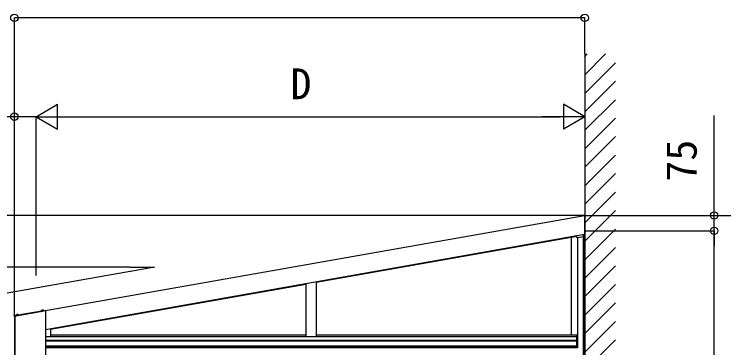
# Model space of a CAD drawing. Units: millimetres, scale not verified. Extents: x -10500 to 10500, y -15600 to 15524.
# Drawn here: x 4249 to 7702, y 10090 to 11711 of the extents above; entities that cross this region are included whole.
import ezdxf
from ezdxf.enums import TextEntityAlignment as Align

# ---------------------------------------------------------------- set-up
doc = ezdxf.new("R2010")
doc.units = ezdxf.units.MM
doc.header["$LTSCALE"] = 80
doc.layers.add('0-4_YKK_A1', color=4, linetype='Continuous')
doc.layers.add('0-5_YKK_D', color=6, linetype='Continuous')
doc.styles.add('ＭＳ ゴシック', font='')
doc.styles.get('ＭＳ ゴシック').set_extended_font_data('MS Gothic')

msp = doc.modelspace()

# ---------------------------------------------------------------- linework, layer by layer
at = {"layer": '0-4_YKK_A1'}
for p, q in [((7025.5, 11517.96), (7025.5, 7402.39)), ((7025.5, 11506.09), (7037.37, 11517.96)), ((7025.5, 11416.29), (7127.17, 11517.96)), ((7025.5, 11326.48), (7174.5, 11475.48)), ((7025.5, 11236.68), (7174.5, 11385.68)), ((7025.5, 11146.88), (7174.5, 11295.88)), ((7025.5, 11057.08), (7174.5, 11206.08)), ((7025.5, 10967.27), (7174.5, 11116.27)), ((7025.5, 10877.47), (7174.5, 11026.47)), ((7025.5, 10787.67), (7174.5, 10936.67)), ((7025.5, 10697.87), (7174.5, 10846.87)), ((7025.5, 10608.06), (7174.5, 10757.06)), ((4401, 10179.19), (7025, 10641.87)), ((7019.5, 10633.45), (7019.5, 10640.9)), ((7024.5, 10632.29), (7024.5, 10641.78)), ((7025.5, 10518.26), (7174.5, 10667.26)), ((7025.5, 8110.5), (7025.5, 10658.23)), ((5718.25, 10408.4), (6986.93, 10632.11)), ((6961, 10152.5), (6961, 10627.54)), ((6986.93, 10626.92), (6986.93, 10635.16)), ((6990.01, 10626.21), (6988.84, 10624.81)), ((6990.36, 10626.24), (7019.5, 10631.38)), ((6991, 10626.36), (6991, 10089.5)), ((6991, 10626.36), (6991, 10152.5)), ((7019.5, 10633.45), (7019.5, 10631.42)), ((7019.5, 10631.41), (7019.5, 10631.42)), ((7019.5, 8110.5), (7019.5, 10631.37)), ((7025.5, 10428.46), (7174.5, 10577.46)), ((7025.5, 10338.66), (7174.5, 10487.66)), ((4931.94, 10269.76), (5668.25, 10399.59)), ((5668.25, 10402.64), (5668.25, 10144.5)), ((5718.25, 10411.46), (5718.25, 10144.5)), ((7025.5, 10248.85), (7174.5, 10397.85)), ((7025.5, 10159.05), (7174.5, 10308.05)), ((4401.84, 10270.83), (4249.19, 10243.91)), ((4401, 10270.51), (4251.9, 10244.22)), ((4316.22, 10255.73), (4316.62, 10256.31)), ((4317.32, 10255.93), (4317.73, 10256.51)), ((4318.43, 10256.12), (4318.84, 10256.7)), ((4319.54, 10256.32), (4319.94, 10256.9)), ((4320.64, 10256.51), (4321.05, 10257.09)), ((4321.75, 10256.71), (4322.15, 10257.29)), ((4322.85, 10256.9), (4323.26, 10257.48)), ((4323.96, 10257.1), (4324.36, 10257.68)), ((4325.06, 10257.29), (4325.47, 10257.87)), ((4326.17, 10257.49), (4326.57, 10258.07)), ((4327.27, 10257.68), (4327.68, 10258.26)), ((4328.38, 10257.88), (4328.78, 10258.46)), ((4329.48, 10258.07), (4329.89, 10258.65)), ((4330.59, 10258.27), (4331, 10258.84)), ((4331.7, 10258.46), (4332.1, 10259.04)), ((4332.8, 10258.66), (4333.21, 10259.23)), ((4333.91, 10258.85), (4334.31, 10259.43)), ((4335.01, 10259.05), (4335.42, 10259.62)), ((4336.12, 10259.24), (4336.52, 10259.82)), ((4337.22, 10259.44), (4337.63, 10260.01)), ((4338.33, 10259.63), (4338.73, 10260.21)), ((4339.43, 10259.83), (4339.84, 10260.4)), ((4340.54, 10260.02), (4340.95, 10260.6)), ((4341.65, 10260.21), (4342.05, 10260.79)), ((4342.75, 10260.41), (4343.16, 10260.99)), ((4343.86, 10260.6), (4344.26, 10261.18)), ((4344.96, 10260.8), (4345.37, 10261.38)), ((4346.07, 10260.99), (4346.47, 10261.57)), ((4347.17, 10261.19), (4347.58, 10261.77)), ((4348.28, 10261.38), (4348.68, 10261.96)), ((4349.38, 10261.58), (4349.79, 10262.16)), ((4350.49, 10261.77), (4350.89, 10262.35)), ((4351.59, 10261.97), (4352, 10262.55)), ((4352.7, 10262.16), (4353.11, 10262.74)), ((4353.81, 10262.36), (4354.21, 10262.94)), ((4354.91, 10262.55), (4355.32, 10263.13)), ((4356.02, 10262.75), (4356.42, 10263.33)), ((4357.12, 10262.94), (4357.53, 10263.52)), ((4358.23, 10263.14), (4358.63, 10263.72)), ((4359.33, 10263.33), (4359.74, 10263.91)), ((4360.44, 10263.53), (4360.84, 10264.11)), ((4361.54, 10263.72), (4361.95, 10264.3)), ((4362.65, 10263.92), (4363.05, 10264.5)), ((4363.75, 10264.11), (4364.16, 10264.69)), ((4364.86, 10264.31), (4365.27, 10264.89)), ((4365.97, 10264.5), (4366.37, 10265.08)), ((4367.07, 10264.7), (4367.48, 10265.28)), ((4368.18, 10264.89), (4368.58, 10265.47)), ((4369.28, 10265.09), (4369.69, 10265.67)), ((4370.39, 10265.28), (4370.79, 10265.86)), ((4371.49, 10265.48), (4371.9, 10266.06)), ((4372.6, 10265.67), (4373, 10266.25)), ((4373.7, 10265.87), (4374.11, 10266.45)), ((4374.81, 10266.06), (4375.22, 10266.64)), ((4375.91, 10266.26), (4376.32, 10266.84)), ((4377.02, 10266.45), (4377.43, 10267.03)), ((4378.13, 10266.65), (4378.53, 10267.23)), ((4379.23, 10266.84), (4379.64, 10267.42)), ((4380.34, 10267.04), (4380.74, 10267.62)), ((4392.44, 10271.71), (4380.82, 10269.66)), ((4381.44, 10267.23), (4381.85, 10267.81)), ((4382.55, 10267.43), (4382.95, 10268.01)), ((4383.65, 10267.62), (4384.06, 10268.2)), ((4384.76, 10267.82), (4385.16, 10268.4)), ((4385.86, 10268.01), (4386.27, 10268.59)), ((4386.97, 10268.21), (4387.38, 10268.79)), ((4388.08, 10268.4), (4388.48, 10268.98)), ((4389.18, 10268.6), (4389.59, 10269.18)), ((4390.29, 10268.79), (4390.69, 10269.37)), ((4391.39, 10268.99), (4391.8, 10269.57)), ((4392.35, 10272.21), (4392.44, 10271.71)), ((4392.5, 10269.18), (4392.9, 10269.76)), ((4393.6, 10269.38), (4394.01, 10269.96)), ((4394.71, 10269.57), (4395.11, 10270.15)), ((4395.81, 10269.77), (4396.22, 10270.35)), ((4396.92, 10269.96), (4397.32, 10270.54)), ((4398.02, 10270.16), (4398.43, 10270.74)), ((4399.13, 10270.35), (4399.54, 10270.93)), ((4400.24, 10270.55), (4400.64, 10271.13)), ((4401, 10270.51), (4401, 8107.5)), ((4401.34, 10270.74), (4401.75, 10271.32)), ((4425.72, 10180.5), (4931.94, 10269.76)), ((4249.12, 10244.32), (4249.19, 10244.42)), ((4249.89, 10244.04), (4250.3, 10244.62)), ((4250, 10244.01), (4250, 8107.5)), ((4251.9, 10244.01), (4250, 10244.01)), ((4251, 10244.23), (4251.4, 10244.81)), ((4251.5, 10244.01), (4251.5, 8107.5)), ((4251.9, 10244.22), (4251.9, 8107.5)), ((4252.1, 10244.43), (4252.51, 10245.01)), ((4253.21, 10244.62), (4253.61, 10245.2)), ((4254.31, 10244.82), (4254.72, 10245.4)), ((4255.42, 10245.01), (4255.82, 10245.59)), ((4256.52, 10245.21), (4256.93, 10245.78)), ((4257.63, 10245.4), (4258.03, 10245.98)), ((4269.34, 10250), (4257.72, 10247.96)), ((4258.73, 10245.6), (4259.14, 10246.17)), ((4259.84, 10245.79), (4260.25, 10246.37)), ((4260.95, 10245.99), (4261.35, 10246.56)), ((4262.05, 10246.18), (4262.46, 10246.76)), ((4263.16, 10246.38), (4263.56, 10246.95)), ((4264.26, 10246.57), (4264.67, 10247.15)), ((4265.37, 10246.77), (4265.77, 10247.34)), ((4266.47, 10246.96), (4266.88, 10247.54)), ((4267.58, 10247.15), (4267.98, 10247.73)), ((4268.68, 10247.35), (4269.09, 10247.93)), ((4269.25, 10250.51), (4269.34, 10250)), ((4269.79, 10247.54), (4270.19, 10248.12)), ((4270.89, 10247.74), (4271.3, 10248.32)), ((4272, 10247.93), (4272.41, 10248.51)), ((4273.11, 10248.13), (4273.51, 10248.71)), ((4274.21, 10248.32), (4274.62, 10248.9)), ((4275.32, 10248.52), (4275.72, 10249.1)), ((4276.42, 10248.71), (4276.83, 10249.29)), ((4277.53, 10248.91), (4277.93, 10249.49)), ((4278.63, 10249.1), (4279.04, 10249.68)), ((4279.74, 10249.3), (4280.14, 10249.88)), ((4280.84, 10249.49), (4281.25, 10250.07)), ((4281.95, 10249.69), (4282.35, 10250.27)), ((4283.05, 10249.88), (4283.46, 10250.46)), ((4284.16, 10250.08), (4284.57, 10250.66)), ((4285.27, 10250.27), (4285.67, 10250.85)), ((4286.37, 10250.47), (4286.78, 10251.05)), ((4287.48, 10250.66), (4287.88, 10251.24)), ((4288.58, 10250.86), (4288.99, 10251.44)), ((4289.69, 10251.05), (4290.09, 10251.63)), ((4290.79, 10251.25), (4291.2, 10251.83)), ((4291.9, 10251.44), (4292.3, 10252.02)), ((4293, 10251.64), (4293.41, 10252.22)), ((4294.11, 10251.83), (4294.52, 10252.41)), ((4295.22, 10252.03), (4295.62, 10252.61)), ((4296.32, 10252.22), (4296.73, 10252.8)), ((4297.43, 10252.42), (4297.83, 10253)), ((4298.53, 10252.61), (4298.94, 10253.19)), ((4299.64, 10252.81), (4300.04, 10253.39)), ((4300.74, 10253), (4301.15, 10253.58)), ((4301.85, 10253.2), (4302.25, 10253.78)), ((4302.95, 10253.39), (4303.36, 10253.97)), ((4304.06, 10253.59), (4304.46, 10254.17)), ((4305.16, 10253.78), (4305.57, 10254.36)), ((4306.27, 10253.98), (4306.68, 10254.56)), ((4307.38, 10254.17), (4307.78, 10254.75)), ((4308.48, 10254.37), (4308.89, 10254.95)), ((4309.59, 10254.56), (4309.99, 10255.14)), ((4310.69, 10254.76), (4311.1, 10255.34)), ((4311.8, 10254.95), (4312.2, 10255.53)), ((4312.9, 10255.15), (4313.31, 10255.73)), ((4314.01, 10255.34), (4314.41, 10255.92)), ((4315.11, 10255.54), (4315.52, 10256.12)), ((7025.5, 10069.25), (7174.5, 10218.25)), ((4425.72, 10179.93), (4425.72, 10183.55)), ((4425.72, 10179.93), (4426.12, 10180)), ((4426.12, 10180), (4426.12, 10144.5)), ((4401, 10144.5), (6987.5, 10144.5)), ((4401, 10126.41), (6987.5, 10126.41)), ((4401, 10124.5), (6987.5, 10124.5)), ((4426.12, 10152.5), (5668.25, 10152.5)), ((5718.25, 10152.5), (6991, 10152.5)), ((6987.8, 10097.5), (6987.8, 10152.5)), ((6990.7, 10097.5), (6990.7, 10152.5)), ((7025.5, 9979.45), (7174.5, 10128.45)), ((6990.5, 10097.5), (4401, 10097.5)), ((6990.5, 10097.5), (4401, 10097.5)), ((4401, 10097.5), (6987.5, 10097.5)), ((6990.5, 10090.5), (4401, 10090.5)), ((6990.5, 10089.5), (6990.5, 10097.5))]:
    msp.add_line(p, q, dxfattribs=at)
for points in [[(4400.99, 10270.58), (7025, 10733.26), (7025, 10641.87)], [(7019.5, 10631.41), (7024.5, 10632.29), (7024.5, 10632.25), (7019.5, 10631.37), (7019.5, 10631.38)], [(4392.35, 10272.21), (4380.73, 10270.16), (4380.82, 10269.66)], [(4269.25, 10250.51), (4257.63, 10248.46), (4257.72, 10247.96)]]:
    msp.add_lwpolyline(points, dxfattribs=at)
for points in [[(4248.76, 10246.37), (4401.4, 10273.29), (4401.75, 10271.32), (4249.11, 10244.41)], [(4249.11, 10244.41), (4401.75, 10271.32), (4401.84, 10270.83), (4249.19, 10243.91)], [(6987.5, 10152.5), (6991, 10152.5), (6991, 10097.5), (6987.5, 10097.5)]]:
    msp.add_lwpolyline(points, close=True, dxfattribs=at)
for centre in [(4387.54, 10265.53), (4264.44, 10243.83)]:
    msp.add_arc(centre, 8.23, 54.2189, 145.7811, dxfattribs=at)
for centre, major_axis, ratio, start_param, end_param in [((6988.93, 10626.93), (1.29, 1.54), 0.995504, 2.271148, 2.5023276), ((6988.81, 10626.78), (-1.01, 1.75), 0.909365, 1.2511638, 2.5889153), ((6990.02, 10628.22), (1.29, 1.54), 0.995504, 3.8400791, 4.0120374)]:
    msp.add_ellipse(centre, major_axis=major_axis, ratio=ratio, start_param=start_param, end_param=end_param, dxfattribs=at)
at = {"layer": '0-5_YKK_D'}
for p, q in [((4250, 10245.01), (4250, 11694.26)), ((7025.5, 11693.26), (4250, 11693.26)), ((7025.5, 11518.96), (7025.5, 11694.26)), ((4355.5, 11213.26), (4459.42, 11273.26)), ((4459.42, 11153.26), (4459.42, 11273.26)), ((7025.5, 11213.26), (6921.58, 11273.26)), ((6921.58, 11273.26), (6921.58, 11153.26)), ((4250, 10245.01), (4250, 11214.26)), ((4355.5, 10442), (4355.5, 11214.26)), ((4355.5, 10442), (4355.5, 11214.26)), ((4355.5, 11213.26), (4459.42, 11153.26)), ((4355.5, 11213.26), (4563.35, 11213.26)), ((4475.5, 11213.26), (6905.5, 11213.26)), ((7025.5, 11213.26), (6817.65, 11213.26)), ((7025.5, 11213.26), (6921.58, 11153.26)), ((7655.37, 10733.26), (7655.37, 11219.21)), ((7024, 10733.26), (3289, 10733.26)), ((7026, 10733.26), (7656.37, 10733.26)), ((7026, 10733.26), (8136.37, 10733.26)), ((7655.37, 10658.23), (7655.37, 10733.26)), ((7026.2, 10658.23), (7656.37, 10658.23)), ((7026.2, 10658.23), (7656.37, 10658.23)), ((7655.37, 8102.5), (7655.37, 10658.23)), ((7655.37, 10658.23), (7655.37, 10586.23)), ((4810.27, 10481.73), (3741.13, 10481.73)), ((4813.9, 10461.06), (3759.21, 10275.09))]:
    msp.add_line(p, q, dxfattribs=at)
for points in [[(4355.5, 11213.26), (4250, 11213.26), (3490.64, 11213.26)], [(4811.27, 10481.73), (4931.14, 10481.73), (4814.88, 10461.23)]]:
    msp.add_lwpolyline(points, dxfattribs=at)
for centre in [(4250, 11693.26), (7025.5, 11693.26), (4250, 11213.26), (7655.37, 10733.26), (7655.37, 10658.23), (7655.37, 10658.23)]:
    msp.add_circle(centre, 18, dxfattribs=at)

# ---------------------------------------------------------------- texts
at = {"layer": '0-5_YKK_D', "style": 'ＭＳ ゴシック'}
msp.add_text('D', height=149.6, dxfattribs=at).set_placement((5593.72, 11253.26), align=Align.BOTTOM_LEFT)
msp.add_text('75', height=149.6, rotation=90, dxfattribs=at).set_placement((7615.37, 10897.56), align=Align.BOTTOM_LEFT)

doc.saveas('drawing.dxf')
